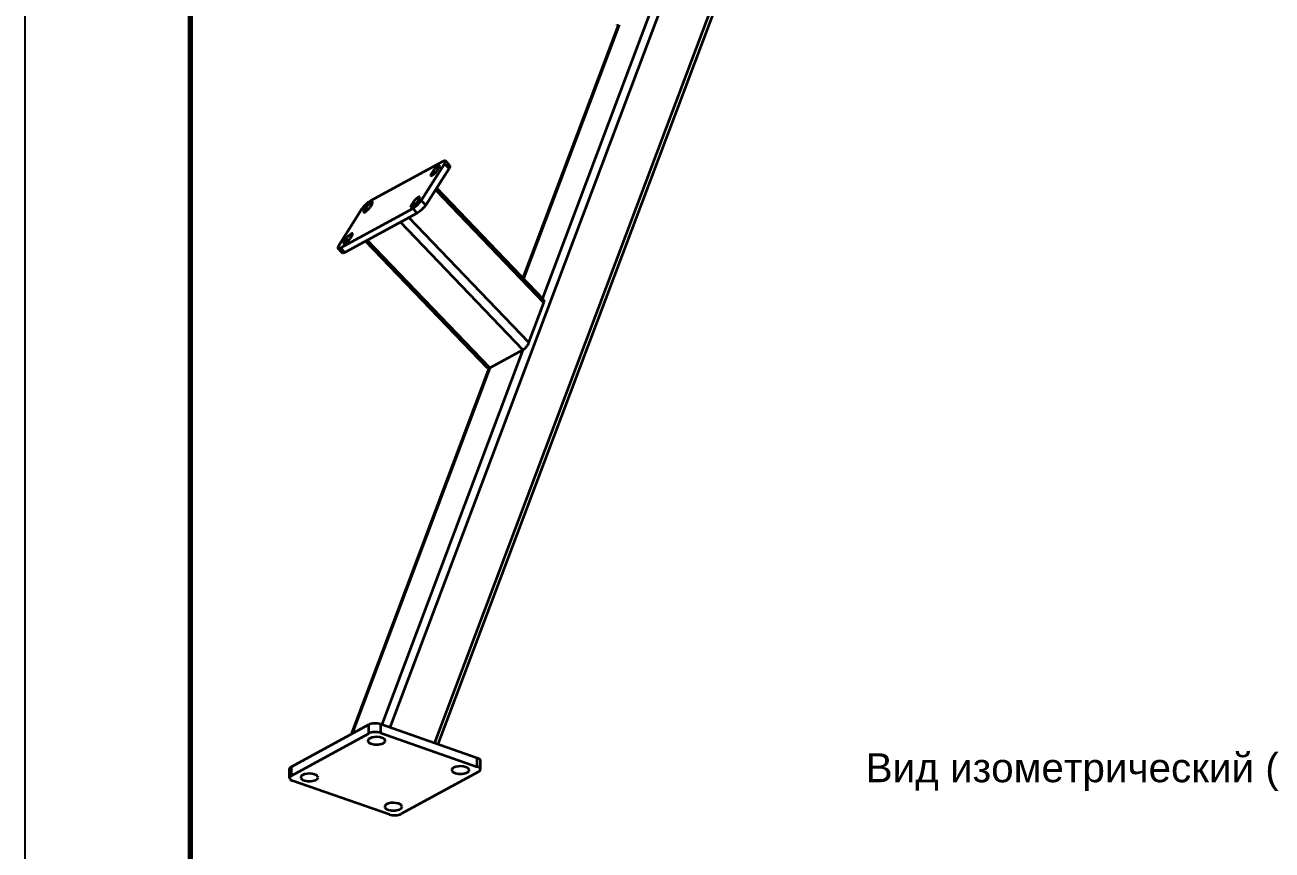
# Model space of a CAD drawing. Header units: millimetres. Extents: x 0 to 594, y 0 to 420.
# Drawn here: x 0 to 150.8, y 202.3 to 302 of the extents above; entities that cross this region are included whole.
import ezdxf

# ---------------------------------------------------------------- set-up
doc = ezdxf.new("R2010")
doc.units = ezdxf.units.MM
doc.styles.add('GOST', font='Arial')

msp = doc.modelspace()

# ---------------------------------------------------------------- linework, layer by layer
at = {"color": 1, "lineweight": 35}
for p, q in [((44.19, 217.09), (92.76, 346)), ((95.64, 337.56), (49.54, 215.22)), ((95.37, 335.64), (49.95, 215.08)), ((75.86, 304.21), (62.59, 268.99)), ((71.74, 301.98), (60.24, 271.44)), ((71.86, 302.03), (60.31, 271.36)), ((71.58, 302.01), (71.59, 302)), ((71.59, 302), (71.6, 301.99)), ((71.6, 301.99), (71.62, 301.98)), ((71.62, 301.98), (71.64, 301.98)), ((71.64, 301.98), (71.65, 301.97)), ((71.65, 301.97), (71.67, 301.97)), ((71.67, 301.97), (71.69, 301.97)), ((71.69, 301.97), (71.71, 301.97)), ((71.71, 301.97), (71.74, 301.98)), ((71.74, 301.98), (71.76, 301.98)), ((71.76, 301.98), (71.78, 301.99)), ((71.78, 301.99), (71.81, 302)), ((71.81, 302), (71.83, 302.02)), ((50.53, 285.51), (41.79, 280.75)), ((47.94, 280.8), (50.76, 285.22)), ((50.64, 285.56), (50.53, 285.51)), ((50.74, 285.59), (50.64, 285.56)), ((50.81, 285.6), (50.74, 285.59)), ((50.76, 285.22), (50.82, 285.34)), ((51.29, 284.66), (50.76, 285.22)), ((50.85, 285.57), (50.81, 285.6)), ((50.82, 285.34), (50.86, 285.44)), ((50.87, 285.52), (50.85, 285.57)), ((51.39, 285.02), (50.85, 285.57)), ((50.86, 285.44), (50.87, 285.52)), ((51.29, 284.66), (48.48, 280.24)), ((49.06, 283.87), (49.05, 283.82)), ((49.05, 283.82), (49.06, 283.79)), ((49.12, 284), (49.06, 283.87)), ((49.06, 283.79), (49.11, 283.78)), ((49.11, 283.78), (49.19, 283.8)), ((49.36, 284.38), (49.12, 284)), ((49.12, 284), (49.28, 283.84)), ((49.19, 283.8), (49.3, 283.85)), ((49.3, 283.85), (49.42, 283.94)), ((49.56, 284.62), (49.36, 284.38)), ((49.36, 284.38), (49.62, 284.11)), ((49.42, 283.94), (49.68, 284.17)), ((49.81, 284.85), (49.56, 284.62)), ((49.68, 284.17), (49.87, 284.41)), ((49.94, 284.94), (49.81, 284.85)), ((49.87, 284.41), (50.11, 284.79)), ((50.04, 284.99), (49.94, 284.94)), ((50.12, 285.01), (50.04, 284.99)), ((50.11, 284.79), (50.18, 284.92)), ((50.17, 285), (50.12, 285.01)), ((50.18, 284.97), (50.17, 285)), ((50.18, 284.92), (50.18, 284.97)), ((51.36, 284.78), (51.29, 284.66)), ((51.4, 284.89), (51.36, 284.78)), ((51.39, 285.02), (51.41, 284.96)), ((51.41, 284.96), (51.4, 284.89)), ((49.65, 282.09), (62.78, 268.43)), ((62.78, 268.78), (49.79, 282.31)), ((41.52, 280.57), (41.23, 280.32)), ((41.79, 280.75), (41.52, 280.57)), ((41.92, 280.57), (41.81, 280.51)), ((42, 280.59), (41.92, 280.57)), ((42.05, 280.58), (42, 280.59)), ((42.06, 280.55), (42.05, 280.58)), ((46.95, 280.59), (46.71, 280.21)), ((47.15, 280.83), (46.95, 280.59)), ((46.95, 280.59), (47.21, 280.32)), ((47.4, 281.06), (47.15, 280.83)), ((47.27, 280.38), (47.46, 280.62)), ((47.52, 281.15), (47.4, 281.06)), ((47.46, 280.62), (47.7, 281)), ((47.63, 281.21), (47.52, 281.15)), ((47.71, 281.23), (47.63, 281.21)), ((47.7, 281), (47.77, 281.13)), ((47.76, 281.21), (47.71, 281.23)), ((47.74, 280.53), (47.94, 280.8)), ((47.77, 281.18), (47.76, 281.21)), ((47.77, 281.13), (47.77, 281.18)), ((47.94, 280.8), (48.48, 280.24)), ((40.76, 279.78), (37.95, 275.36)), ((38.17, 275.07), (46.91, 279.83)), ((47.45, 279.27), (38.7, 274.51)), ((40.96, 280.04), (40.76, 279.78)), ((40.94, 279.44), (40.93, 279.4)), ((40.93, 279.4), (40.94, 279.37)), ((41, 279.58), (40.94, 279.44)), ((40.94, 279.37), (40.99, 279.35)), ((41.23, 280.32), (40.96, 280.04)), ((40.99, 279.35), (41.07, 279.37)), ((41.24, 279.96), (41, 279.58)), ((41, 279.58), (41.16, 279.42)), ((41.07, 279.37), (41.18, 279.43)), ((41.18, 279.43), (41.3, 279.52)), ((41.44, 280.2), (41.24, 279.96)), ((41.24, 279.96), (41.5, 279.69)), ((41.3, 279.52), (41.56, 279.74)), ((41.69, 280.43), (41.44, 280.2)), ((41.56, 279.74), (41.75, 279.99)), ((41.81, 280.51), (41.69, 280.43)), ((41.75, 279.99), (41.99, 280.37)), ((41.99, 280.37), (42.06, 280.5)), ((42.06, 280.5), (42.06, 280.55)), ((46.71, 280.21), (46.64, 280.08)), ((46.64, 280.08), (46.64, 280.03)), ((46.64, 280.03), (46.65, 280)), ((46.65, 280), (46.7, 279.99)), ((46.7, 279.99), (46.78, 280.01)), ((46.71, 280.21), (46.87, 280.05)), ((46.78, 280.01), (46.89, 280.07)), ((46.89, 280.07), (47.01, 280.15)), ((46.91, 279.83), (47.18, 280.01)), ((47.45, 279.27), (46.91, 279.83)), ((47.01, 280.15), (47.27, 280.38)), ((47.18, 280.01), (47.47, 280.26)), ((47.72, 279.45), (47.45, 279.27)), ((47.47, 280.26), (47.74, 280.53)), ((48.01, 279.7), (47.72, 279.45)), ((48.28, 279.98), (48.01, 279.7)), ((48.48, 280.24), (48.28, 279.98)), ((60.23, 262.73), (45.41, 278.16)), ((60.96, 263.6), (46.44, 278.72)), ((38.83, 276.17), (38.59, 275.79)), ((39.02, 276.41), (38.83, 276.17)), ((38.83, 276.17), (39.09, 275.9)), ((39.28, 276.64), (39.02, 276.41)), ((39.14, 275.96), (39.34, 276.2)), ((39.4, 276.73), (39.28, 276.64)), ((39.34, 276.2), (39.58, 276.58)), ((39.51, 276.78), (39.4, 276.73)), ((39.59, 276.8), (39.51, 276.78)), ((39.58, 276.58), (39.64, 276.71)), ((39.64, 276.79), (39.59, 276.8)), ((39.65, 276.76), (39.64, 276.79)), ((39.64, 276.71), (39.65, 276.76)), ((37.84, 275.14), (37.83, 275.06)), ((37.83, 275.06), (37.85, 275.01)), ((37.88, 275.24), (37.84, 275.14)), ((37.85, 275.01), (37.9, 274.98)), ((38.38, 274.45), (37.85, 275.01)), ((37.95, 275.36), (37.88, 275.24)), ((37.9, 274.98), (37.97, 274.99)), ((37.97, 274.99), (38.06, 275.01)), ((38.06, 275.01), (38.17, 275.07)), ((38.17, 275.07), (38.7, 274.51)), ((38.59, 275.79), (38.52, 275.66)), ((38.52, 275.66), (38.52, 275.61)), ((38.52, 275.61), (38.53, 275.58)), ((38.53, 275.58), (38.58, 275.56)), ((38.58, 275.56), (38.66, 275.59)), ((38.59, 275.79), (38.74, 275.63)), ((38.66, 275.59), (38.77, 275.64)), ((38.77, 275.64), (38.89, 275.73)), ((38.89, 275.73), (39.14, 275.96)), ((55.95, 260.53), (41.21, 275.87)), ((56.23, 260.55), (41.41, 275.98)), ((38.43, 274.43), (38.38, 274.45)), ((38.5, 274.43), (38.43, 274.43)), ((38.59, 274.46), (38.5, 274.43)), ((38.7, 274.51), (38.59, 274.46)), ((62.8, 268.77), (62.78, 268.78)), ((62.79, 268.46), (62.8, 268.5)), ((62.8, 268.75), (62.8, 268.77)), ((62.81, 268.74), (62.8, 268.75)), ((62.8, 268.5), (62.81, 268.53)), ((62.82, 268.72), (62.81, 268.74)), ((62.81, 268.56), (62.82, 268.59)), ((62.81, 268.53), (62.81, 268.56)), ((62.82, 268.69), (62.82, 268.72)), ((62.82, 268.67), (62.82, 268.69)), ((62.82, 268.65), (62.82, 268.67)), ((62.82, 268.62), (62.82, 268.65)), ((62.82, 268.59), (62.82, 268.62)), ((60.96, 263.6), (62.78, 268.43)), ((62.78, 268.43), (62.79, 268.46)), ((60.23, 262.73), (43.17, 217.44)), ((56.23, 260.55), (60.23, 262.73)), ((60.23, 262.73), (60.29, 262.76)), ((60.29, 262.76), (60.35, 262.8)), ((60.35, 262.8), (60.41, 262.85)), ((60.41, 262.85), (60.47, 262.9)), ((60.47, 262.9), (60.53, 262.96)), ((60.53, 262.96), (60.59, 263.03)), ((60.59, 263.03), (60.65, 263.1)), ((60.65, 263.1), (60.71, 263.17)), ((60.71, 263.17), (60.76, 263.24)), ((60.76, 263.24), (60.81, 263.31)), ((60.81, 263.31), (60.85, 263.39)), ((60.85, 263.39), (60.89, 263.46)), ((60.89, 263.46), (60.93, 263.53)), ((60.93, 263.53), (60.96, 263.6)), ((56.12, 260.5), (39.45, 216.27)), ((56.23, 260.55), (39.57, 216.34)), ((55.95, 260.53), (55.96, 260.52)), ((55.96, 260.52), (55.98, 260.51)), ((55.98, 260.51), (55.99, 260.5)), ((55.99, 260.5), (56.01, 260.49)), ((56.01, 260.49), (56.02, 260.49)), ((56.02, 260.49), (56.04, 260.49)), ((56.04, 260.49), (56.06, 260.49)), ((56.06, 260.49), (56.08, 260.49)), ((56.08, 260.49), (56.11, 260.5)), ((56.11, 260.5), (56.13, 260.5)), ((56.13, 260.5), (56.15, 260.51)), ((56.15, 260.51), (56.18, 260.52)), ((56.18, 260.52), (56.21, 260.54)), ((56.21, 260.54), (56.23, 260.55)), ((32.22, 212.33), (41.59, 217.43)), ((41.59, 217.43), (41.73, 217.5)), ((41.59, 216.35), (41.59, 217.43)), ((41.73, 217.5), (41.89, 217.54)), ((41.89, 217.54), (42.07, 217.58)), ((42.07, 217.58), (42.26, 217.6)), ((42.26, 217.6), (42.46, 217.6)), ((42.46, 217.6), (42.65, 217.58)), ((42.65, 217.58), (42.83, 217.55)), ((42.83, 217.55), (43, 217.5)), ((43, 217.5), (54.71, 213.42)), ((43, 217.5), (43, 216.42)), ((32.22, 211.25), (41.59, 216.35)), ((41.73, 216.42), (41.59, 216.35)), ((41.71, 215.76), (41.61, 215.69)), ((41.94, 215.85), (41.71, 215.76)), ((41.89, 216.46), (41.73, 216.42)), ((42.07, 216.5), (41.89, 216.46)), ((42.24, 215.91), (41.94, 215.85)), ((42.26, 216.52), (42.07, 216.5)), ((42.56, 215.93), (42.24, 215.91)), ((42.46, 216.52), (42.26, 216.52)), ((42.65, 216.5), (42.46, 216.52)), ((42.87, 215.9), (42.56, 215.93)), ((42.83, 216.47), (42.65, 216.5)), ((43, 216.42), (42.83, 216.47)), ((43.16, 215.83), (42.87, 215.9)), ((43, 216.42), (54.71, 212.34)), ((43.38, 215.73), (43.16, 215.83)), ((43.47, 215.67), (43.38, 215.73)), ((41.49, 215.55), (41.48, 215.47)), ((41.48, 215.47), (41.5, 215.38)), ((41.54, 215.62), (41.49, 215.55)), ((41.5, 215.38), (41.56, 215.29)), ((41.61, 215.69), (41.54, 215.62)), ((41.56, 215.29), (41.65, 215.22)), ((41.65, 215.22), (41.78, 215.15)), ((41.78, 215.15), (41.94, 215.09)), ((41.94, 215.09), (42.12, 215.05)), ((42.12, 215.05), (42.32, 215.02)), ((42.32, 215.02), (42.53, 215.01)), ((42.53, 215.01), (42.73, 215.02)), ((42.73, 215.02), (42.93, 215.05)), ((42.93, 215.05), (43.11, 215.09)), ((43.11, 215.09), (43.27, 215.15)), ((43.27, 215.15), (43.4, 215.22)), ((43.4, 215.22), (43.5, 215.29)), ((43.53, 215.61), (43.47, 215.67)), ((43.5, 215.29), (43.56, 215.38)), ((43.56, 215.54), (43.53, 215.61)), ((43.58, 215.47), (43.56, 215.54)), ((43.56, 215.38), (43.58, 215.47)), ((54.71, 213.42), (54.87, 213.35)), ((54.71, 212.34), (54.71, 213.42)), ((54.87, 213.35), (54.98, 213.27)), ((54.98, 213.27), (55.06, 213.18)), ((55.06, 213.18), (55.08, 213.08)), ((55.08, 212), (55.08, 213.08)), ((32, 212.06), (32.01, 212.13)), ((32, 210.98), (32, 212.06)), ((32.01, 212.13), (32.06, 212.2)), ((32.06, 212.2), (32.13, 212.27)), ((32.13, 211.19), (32.06, 211.12)), ((32.13, 212.27), (32.22, 212.33)), ((32.22, 211.25), (32.13, 211.19)), ((32.22, 212.33), (32.22, 211.25)), ((33.41, 211.2), (33.37, 211.12)), ((33.49, 211.27), (33.41, 211.2)), ((33.59, 211.33), (33.49, 211.27)), ((33.82, 211.43), (33.59, 211.33)), ((34.12, 211.49), (33.82, 211.43)), ((34.44, 211.5), (34.12, 211.49)), ((34.75, 211.48), (34.44, 211.5)), ((35.04, 211.41), (34.75, 211.48)), ((35.26, 211.31), (35.04, 211.41)), ((35.35, 211.25), (35.26, 211.31)), ((35.41, 211.18), (35.35, 211.25)), ((35.44, 211.12), (35.41, 211.18)), ((54.86, 211.73), (45.49, 206.62)), ((51.64, 212.01), (51.63, 211.93)), ((51.63, 211.93), (51.65, 211.84)), ((51.69, 212.08), (51.64, 212.01)), ((51.65, 211.84), (51.71, 211.76)), ((51.76, 212.15), (51.69, 212.08)), ((51.71, 211.76), (51.8, 211.68)), ((51.86, 212.22), (51.76, 212.15)), ((51.8, 211.68), (51.94, 211.61)), ((52.1, 212.31), (51.86, 212.22)), ((51.94, 211.61), (52.09, 211.55)), ((52.09, 211.55), (52.28, 211.51)), ((52.39, 212.37), (52.1, 212.31)), ((52.28, 211.51), (52.47, 211.48)), ((52.71, 212.39), (52.39, 212.37)), ((52.47, 211.48), (52.68, 211.47)), ((52.68, 211.47), (52.88, 211.48)), ((53.03, 212.36), (52.71, 212.39)), ((52.88, 211.48), (53.08, 211.51)), ((53.31, 212.3), (53.03, 212.36)), ((53.08, 211.51), (53.26, 211.55)), ((53.26, 211.55), (53.42, 211.61)), ((53.53, 212.2), (53.31, 212.3)), ((53.42, 211.61), (53.55, 211.68)), ((53.62, 212.13), (53.53, 212.2)), ((53.55, 211.68), (53.65, 211.76)), ((53.68, 212.07), (53.62, 212.13)), ((53.65, 211.76), (53.71, 211.84)), ((53.72, 212), (53.68, 212.07)), ((53.71, 211.84), (53.73, 211.93)), ((53.73, 211.93), (53.72, 212)), ((54.87, 212.27), (54.71, 212.34)), ((54.86, 211.73), (54.96, 211.79)), ((54.98, 212.19), (54.87, 212.27)), ((54.96, 211.79), (55.03, 211.85)), ((55.06, 212.1), (54.98, 212.19)), ((55.03, 211.85), (55.07, 211.93)), ((55.08, 212), (55.06, 212.1)), ((55.07, 211.93), (55.08, 212)), ((32.01, 211.05), (32, 210.98)), ((32, 210.98), (32.02, 210.88)), ((32.06, 211.12), (32.01, 211.05)), ((32.02, 210.88), (32.1, 210.79)), ((32.1, 210.79), (32.22, 210.71)), ((32.22, 210.71), (32.38, 210.64)), ((44.09, 206.55), (32.38, 210.64)), ((33.37, 211.12), (33.36, 211.05)), ((33.36, 211.05), (33.38, 210.96)), ((33.38, 210.96), (33.44, 210.87)), ((33.44, 210.87), (33.53, 210.79)), ((33.53, 210.79), (33.66, 210.72)), ((33.66, 210.72), (33.82, 210.67)), ((33.82, 210.67), (34, 210.62)), ((34, 210.62), (34.2, 210.6)), ((34.2, 210.6), (34.41, 210.59)), ((34.41, 210.59), (34.61, 210.6)), ((34.61, 210.6), (34.81, 210.62)), ((34.81, 210.62), (34.99, 210.67)), ((34.99, 210.67), (35.15, 210.72)), ((35.15, 210.72), (35.28, 210.79)), ((35.28, 210.79), (35.38, 210.87)), ((35.38, 210.87), (35.44, 210.96)), ((35.46, 211.05), (35.44, 211.12)), ((35.44, 210.96), (35.46, 211.05)), ((43.52, 207.58), (43.51, 207.51)), ((43.51, 207.51), (43.53, 207.42)), ((43.57, 207.66), (43.52, 207.58)), ((43.53, 207.42), (43.59, 207.33)), ((43.64, 207.73), (43.57, 207.66)), ((43.59, 207.33), (43.68, 207.25)), ((43.74, 207.79), (43.64, 207.73)), ((43.68, 207.25), (43.81, 207.18)), ((43.97, 207.89), (43.74, 207.79)), ((43.81, 207.18), (43.97, 207.13)), ((44.27, 207.95), (43.97, 207.89)), ((43.97, 207.13), (44.16, 207.08)), ((44.16, 207.08), (44.35, 207.06)), ((44.59, 207.96), (44.27, 207.95)), ((44.35, 207.06), (44.56, 207.05)), ((44.56, 207.05), (44.76, 207.06)), ((44.9, 207.94), (44.59, 207.96)), ((44.76, 207.06), (44.96, 207.08)), ((45.19, 207.87), (44.9, 207.94)), ((44.96, 207.08), (45.14, 207.13)), ((45.14, 207.13), (45.3, 207.18)), ((45.41, 207.77), (45.19, 207.87)), ((45.3, 207.18), (45.43, 207.25)), ((45.5, 207.71), (45.41, 207.77)), ((45.43, 207.25), (45.53, 207.33)), ((45.56, 207.65), (45.5, 207.71)), ((45.53, 207.33), (45.59, 207.42)), ((45.59, 207.58), (45.56, 207.65)), ((45.61, 207.51), (45.59, 207.58)), ((45.59, 207.42), (45.61, 207.51)), ((44.09, 206.55), (44.25, 206.51)), ((44.25, 206.51), (44.43, 206.48)), ((44.43, 206.48), (44.63, 206.46)), ((44.63, 206.46), (44.82, 206.46)), ((44.82, 206.46), (45.02, 206.48)), ((45.02, 206.48), (45.2, 206.51)), ((45.2, 206.51), (45.36, 206.56)), ((45.36, 206.56), (45.49, 206.62))]:
    msp.add_line(p, q, dxfattribs=at)
at = {"color": 7, "lineweight": 25}
msp.add_lwpolyline([(0, 0), (594, 0), (594, 420), (0, 420)], close=True, dxfattribs=at)
at = {"color": 7, "lineweight": 70}
msp.add_lwpolyline([(20, 5), (589, 5), (589, 415), (20, 415)], close=True, dxfattribs=at)

# ---------------------------------------------------------------- texts
at = {"color": 3, "style": 'GOST'}
msp.add_text('Вид изометрический (1:10)', height=3.5, dxfattribs=at).set_placement((101.69, 210.46))

doc.saveas('drawing.dxf')
